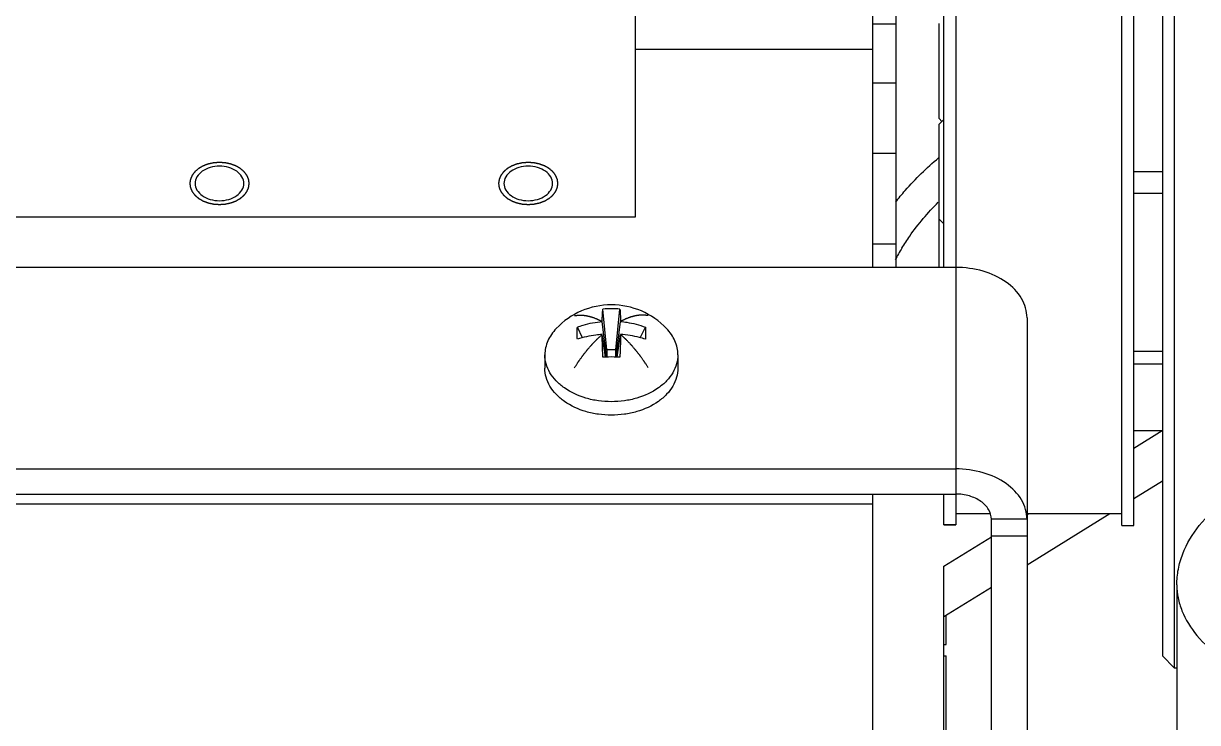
# Model space of a CAD drawing. Header units: millimetres. Extents: x 0 to 841, y 0 to 594.
# Drawn here: x 741.15 to 765.86, y 288.92 to 303.64 of the extents above; entities that cross this region are included whole.
import ezdxf

# ---------------------------------------------------------------- set-up
doc = ezdxf.new("R2010")
doc.units = ezdxf.units.MM
doc.header["$LTSCALE"] = 46.255
doc.layers.get('0').update_dxf_attribs({"linetype": 'CONTINUOUS'})
doc.layers.add('AXIS', color=7, linetype='CONTINUOUS')
doc.layers.add('COSMETIC', color=7, linetype='CONTINUOUS')

msp = doc.modelspace()

# ---------------------------------------------------------------- linework, layer by layer
at = {"color": 7, "linetype": 'CONTINUOUS'}
for p, q in [((765.374, 344.201), (765.374, 290.074)), ((765.124, 343.951), (765.124, 290.324)), ((760.524, 298.506), (760.524, 328.421)), ((764.274, 293.074), (764.274, 318.574)), ((764.524, 293.074), (764.524, 318.574)), ((754.024, 314.062), (754.024, 299.566)), ((759.024, 314.062), (759.024, 298.506)), ((759.511, 312.542), (759.511, 298.506)), ((760.774, 305.594), (760.774, 298.506)), ((759.024, 303.632), (759.511, 303.632)), ((760.424, 301.642), (760.424, 303.642)), ((754.024, 303.102), (759.024, 303.102)), ((759.024, 302.395), (759.511, 302.395)), ((760.484, 301.581), (760.424, 301.642)), ((760.524, 301.621), (760.424, 301.521)), ((760.424, 298.506), (760.424, 301.521)), ((759.024, 300.91), (759.511, 300.91)), ((754.024, 299.566), (738.024, 299.566)), ((760.524, 299.421), (760.424, 299.521)), ((759.024, 299), (759.511, 299)), ((753.427, 296.771), (753.345, 297.627)), ((753.621, 296.771), (753.703, 297.627)), ((753.421, 296.617), (753.33, 297.368)), ((753.627, 296.617), (753.717, 297.368)), ((752.915, 297.025), (752.808, 297.247)), ((754.132, 297.025), (754.24, 297.247)), ((753.4, 296.616), (753.33, 297.094)), ((753.648, 296.616), (753.717, 297.094)), ((752.124, 296.667), (752.124, 296.384)), ((753.621, 296.771), (753.427, 296.771)), ((753.427, 296.771), (753.427, 296.617)), ((753.621, 296.617), (753.621, 296.771)), ((754.924, 296.667), (754.924, 296.384)), ((764.524, 295.074), (765.124, 295.074)), ((764.524, 294.701), (765.123, 295.074)), ((760.774, 294.263), (760.774, 293.088)), ((764.524, 293.641), (765.124, 294.014)), ((731.274, 293.733), (760.774, 293.733)), ((760.524, 293.088), (760.524, 293.733)), ((760.774, 293.326), (761.502, 293.326)), ((762.274, 293.202), (761.524, 293.202)), ((761.524, 277.075), (761.524, 293.202)), ((762.274, 293.326), (762.424, 293.326)), ((762.274, 293.301), (762.314, 293.326)), ((762.274, 292.241), (764.015, 293.324)), ((762.424, 293.326), (762.424, 293.324)), ((762.424, 293.324), (764.274, 293.324)), ((760.524, 293.089), (760.774, 293.089)), ((760.524, 293.088), (760.774, 293.088)), ((764.274, 293.074), (764.524, 293.074)), ((760.524, 292.212), (761.524, 292.835)), ((762.274, 292.849), (761.524, 292.849)), ((760.524, 282.666), (760.524, 292.212)), ((760.524, 291.152), (761.524, 291.774)), ((765.429, 291.819), (765.429, 282.799)), ((760.574, 290.566), (760.574, 291.183)), ((760.524, 290.566), (760.574, 290.566)), ((760.524, 290.323), (760.574, 290.323)), ((760.574, 286.323), (760.574, 290.323)), ((765.124, 290.324), (765.374, 290.074))]:
    msp.add_line(p, q, dxfattribs=at)
at = {"color": 3, "linetype": 'CONTINUOUS'}
for p, q in [((760.774, 298.506), (731.274, 298.506)), ((760.774, 298.506), (760.774, 294.263)), ((762.274, 297.445), (762.274, 282.424)), ((731.274, 294.263), (760.774, 294.263)), ((759.024, 293.733), (759.024, 258.172)), ((759.024, 293.523), (733.024, 293.523))]:
    msp.add_line(p, q, dxfattribs=at)
at = {"color": 7, "linetype": 'CONTINUOUS'}
for centre, radius, start, end in [((763.536, 296.53), 4.567, 148.5427, 152.1397), ((753.524, 296.113), 1.604, 43.6708, 136.3292), ((753.524, 295.88), 1.756, 84.1514, 95.8486), ((753.523, 292.826), 3.793, 91.8584, 92.6871), ((753.524, 292.791), 3.828, 88.1414, 91.8586), ((753.525, 292.826), 3.793, 87.3129, 88.1416)]:
    msp.add_arc(centre, radius, start, end, dxfattribs=at)
for points, knots in [([(759.507, 299.879), (759.572, 299.962), (759.848, 300.299), (760.162, 300.603), (760.414, 300.814)], [0, 0, 0, 0, 0.243594, 1, 1, 1, 1]), ([(759.64, 298.913), (759.692, 298.999), (759.918, 299.343), (760.187, 299.658), (760.407, 299.877)], [0, 0, 0, 0, 0.2436, 1, 1, 1, 1]), ([(753.33, 297.368), (753.331, 297.418), (753.334, 297.504), (753.34, 297.59), (753.345, 297.627)], [0, 0, 0, 0, 0.578435, 1, 1, 1, 1]), ([(753.703, 297.627), (753.707, 297.59), (753.714, 297.504), (753.716, 297.418), (753.717, 297.368)], [0, 0, 0, 0, 0.421567, 1, 1, 1, 1]), ([(752.808, 297.247), (752.849, 297.263), (753.018, 297.321), (753.196, 297.355), (753.33, 297.368)], [0, 0, 0, 0, 0.246261, 1, 1, 1, 1]), ([(753.717, 297.368), (753.762, 297.363), (753.94, 297.341), (754.115, 297.295), (754.24, 297.247)], [0, 0, 0, 0, 0.25366, 1, 1, 1, 1]), ([(752.363, 297.221), (752.326, 297.181), (752.258, 297.098), (752.181, 296.96), (752.134, 296.816), (752.124, 296.716), (752.124, 296.667)], [0, 0, 0, 0, 0.265381, 0.518227, 0.761648, 1, 1, 1, 1]), ([(752.804, 297.127), (752.804, 297.138), (752.805, 297.177), (752.806, 297.217), (752.808, 297.247)], [0, 0, 0, 0, 0.260817, 1, 1, 1, 1]), ([(752.808, 296.994), (752.807, 297.005), (752.805, 297.05), (752.804, 297.094), (752.804, 297.127)], [0, 0, 0, 0, 0.258862, 1, 1, 1, 1]), ([(754.24, 297.247), (754.24, 297.237), (754.242, 297.197), (754.243, 297.158), (754.243, 297.127)], [0, 0, 0, 0, 0.239051, 1, 1, 1, 1]), ([(754.243, 297.127), (754.243, 297.116), (754.243, 297.072), (754.241, 297.028), (754.24, 296.994)], [0, 0, 0, 0, 0.240975, 1, 1, 1, 1]), ([(754.924, 296.667), (754.924, 296.716), (754.913, 296.816), (754.866, 296.96), (754.79, 297.098), (754.722, 297.181), (754.684, 297.221)], [0, 0, 0, 0, 0.238352, 0.481773, 0.734619, 1, 1, 1, 1]), ([(753.33, 297.094), (753.285, 297.091), (753.109, 297.072), (752.934, 297.034), (752.808, 296.994)], [0, 0, 0, 0, 0.255185, 1, 1, 1, 1]), ([(753.345, 296.614), (753.343, 296.657), (753.336, 296.817), (753.332, 296.977), (753.33, 297.094)], [0, 0, 0, 0, 0.266369, 1, 1, 1, 1]), ([(753.717, 297.094), (753.717, 297.057), (753.714, 296.897), (753.708, 296.737), (753.703, 296.614)], [0, 0, 0, 0, 0.231828, 1, 1, 1, 1]), ([(754.24, 296.994), (754.198, 297.007), (754.028, 297.056), (753.851, 297.084), (753.717, 297.094)], [0, 0, 0, 0, 0.244233, 1, 1, 1, 1]), ([(754.924, 296.667), (754.924, 296.602), (754.905, 296.469), (754.822, 296.28), (754.69, 296.108), (754.448, 295.902), (754.137, 295.762), (753.796, 295.69), (753.524, 295.671), (753.251, 295.69), (752.91, 295.762), (752.599, 295.902), (752.358, 296.108), (752.225, 296.28), (752.143, 296.469), (752.124, 296.602), (752.124, 296.667)], [0, 0, 0, 0, 0.051692, 0.105258, 0.162132, 0.223055, 0.356218, 0.427422, 0.5, 0.572578, 0.643782, 0.776945, 0.837868, 0.894742, 0.948308, 1, 1, 1, 1]), ([(754.924, 296.384), (754.924, 296.319), (754.905, 296.186), (754.822, 295.997), (754.69, 295.825), (754.448, 295.619), (754.137, 295.479), (753.796, 295.407), (753.524, 295.388), (753.251, 295.407), (752.91, 295.479), (752.599, 295.619), (752.358, 295.825), (752.225, 295.997), (752.143, 296.186), (752.124, 296.319), (752.124, 296.384)], [0, 0, 0, 0, 0.051692, 0.105258, 0.162132, 0.223055, 0.356218, 0.427422, 0.5, 0.572578, 0.643782, 0.776945, 0.837868, 0.894742, 0.948308, 1, 1, 1, 1]), ([(765.429, 291.819), (765.429, 291.93), (765.45, 292.153), (765.577, 292.592), (765.888, 293.107), (766.443, 293.626), (767.149, 294.059), (767.983, 294.403), (768.921, 294.655), (769.931, 294.809), (770.979, 294.861), (772.027, 294.809), (773.038, 294.655), (773.975, 294.403), (774.81, 294.059), (775.516, 293.626), (776.07, 293.107), (776.381, 292.592), (776.508, 292.153), (776.529, 291.93), (776.529, 291.819)], [0, 0, 0, 0, 0.024197, 0.04855, 0.098764, 0.152897, 0.212491, 0.277965, 0.348699, 0.423323, 0.500004, 0.576685, 0.651309, 0.722041, 0.787514, 0.847107, 0.901238, 0.95145, 0.975804, 1, 1, 1, 1]), ([(761.524, 293.202), (761.524, 293.272), (761.478, 293.423), (761.303, 293.596), (761.058, 293.707), (760.87, 293.733), (760.774, 293.733)], [0, 0, 0, 0, 0.209473, 0.444657, 0.712023, 1, 1, 1, 1]), ([(765.429, 291.819), (765.429, 291.727), (765.448, 291.542), (765.56, 291.169), (765.849, 290.712), (766.378, 290.235), (767.007, 289.862), (767.685, 289.573), (768.626, 289.278), (769.916, 289.056), (771.513, 289.018), (773.067, 289.206), (774.261, 289.549), (775.08, 289.934), (775.586, 290.253), (775.995, 290.607), (776.298, 290.991), (776.486, 291.397), (776.529, 291.681), (776.529, 291.819)], [0, 0, 0, 0, 0.020356, 0.041291, 0.086646, 0.138962, 0.199168, 0.249329, 0.303234, 0.419281, 0.540498, 0.659107, 0.767745, 0.816536, 0.860982, 0.900972, 0.936811, 0.96934, 1, 1, 1, 1])]:
    msp.add_open_spline(points, degree=3, knots=knots, dxfattribs=at)
at = {"color": 2, "linetype": 'CONTINUOUS'}
for points in [[(745.899, 300.273), (745.898, 300.28), (745.896, 300.291), (745.894, 300.305), (745.893, 300.316), (745.891, 300.327), (745.89, 300.336), (745.889, 300.343), (745.888, 300.347), (745.888, 300.351), (745.888, 300.354), (745.887, 300.356), (745.887, 300.358), (745.887, 300.358), (745.887, 300.359), (745.887, 300.36), (745.886, 300.361), (745.886, 300.362), (745.885, 300.364), (745.884, 300.367), (745.882, 300.37), (745.88, 300.375), (745.877, 300.381), (745.874, 300.39), (745.869, 300.4), (745.865, 300.411), (745.861, 300.419), (745.858, 300.426), (745.856, 300.431), (745.855, 300.434), (745.854, 300.437), (745.853, 300.439), (745.852, 300.44), (745.852, 300.441), (745.852, 300.442), (745.851, 300.442), (745.851, 300.443), (745.85, 300.444), (745.848, 300.446), (745.846, 300.449), (745.844, 300.452), (745.841, 300.456), (745.836, 300.462), (745.83, 300.47), (745.823, 300.48), (745.816, 300.489), (745.81, 300.497), (745.805, 300.504), (745.802, 300.508), (745.8, 300.511), (745.798, 300.513), (745.796, 300.515), (745.795, 300.516), (745.795, 300.517), (745.794, 300.518), (745.794, 300.518), (745.793, 300.519), (745.791, 300.52), (745.789, 300.522), (745.787, 300.524), (745.784, 300.527), (745.78, 300.531), (745.773, 300.536), (745.765, 300.543), (745.755, 300.552), (745.745, 300.56), (745.737, 300.567), (745.73, 300.573), (745.726, 300.577), (745.723, 300.579), (745.721, 300.582), (745.719, 300.583), (745.717, 300.585), (745.716, 300.585), (745.716, 300.586), (745.715, 300.586), (745.714, 300.587), (745.712, 300.588), (745.71, 300.589), (745.707, 300.591), (745.703, 300.593), (745.698, 300.596), (745.69, 300.601), (745.68, 300.606), (745.669, 300.613), (745.657, 300.62), (745.647, 300.626), (745.639, 300.63), (745.634, 300.633), (745.63, 300.635), (745.627, 300.637), (745.625, 300.639), (745.623, 300.64), (745.622, 300.641), (745.62, 300.641), (745.618, 300.642), (745.615, 300.643), (745.611, 300.644), (745.607, 300.646), (745.601, 300.648), (745.592, 300.652), (745.581, 300.656), (745.568, 300.661), (745.554, 300.666), (745.543, 300.67), (745.534, 300.674), (745.527, 300.676), (745.522, 300.678), (745.518, 300.68), (745.516, 300.681), (745.514, 300.681), (745.512, 300.682), (745.51, 300.682), (745.505, 300.683), (745.499, 300.684), (745.492, 300.686), (745.482, 300.688), (745.47, 300.691), (745.456, 300.694), (745.441, 300.697), (745.429, 300.7), (745.419, 300.702), (745.412, 300.703), (745.406, 300.705), (745.402, 300.706), (745.399, 300.706), (745.397, 300.707), (745.395, 300.707), (745.393, 300.707), (745.388, 300.707), (745.382, 300.708), (745.374, 300.708), (745.364, 300.709), (745.351, 300.71), (745.336, 300.711), (745.32, 300.712), (745.307, 300.713), (745.297, 300.714), (745.289, 300.714), (745.283, 300.715), (745.278, 300.715), (745.276, 300.715), (745.274, 300.715), (745.272, 300.715), (745.269, 300.715), (745.265, 300.715), (745.259, 300.714), (745.251, 300.714), (745.241, 300.713), (745.228, 300.712), (745.213, 300.711), (745.198, 300.71), (745.185, 300.709), (745.175, 300.708), (745.168, 300.708), (745.161, 300.707), (745.157, 300.707), (745.154, 300.707), (745.152, 300.707), (745.151, 300.706), (745.148, 300.706), (745.144, 300.705), (745.138, 300.704), (745.13, 300.702), (745.121, 300.7), (745.109, 300.697), (745.094, 300.694), (745.079, 300.691), (745.067, 300.689), (745.058, 300.687), (745.05, 300.685), (745.044, 300.684), (745.04, 300.683), (745.037, 300.682), (745.036, 300.682), (745.034, 300.681), (745.032, 300.68), (745.028, 300.679), (745.022, 300.677), (745.015, 300.674), (745.006, 300.671), (744.995, 300.667), (744.982, 300.662), (744.968, 300.657), (744.957, 300.652), (744.948, 300.649), (744.942, 300.647), (744.938, 300.645), (744.935, 300.644), (744.932, 300.643), (744.93, 300.642), (744.928, 300.641), (744.926, 300.64), (744.924, 300.639), (744.922, 300.638), (744.919, 300.636), (744.915, 300.634), (744.91, 300.631), (744.902, 300.626), (744.892, 300.621), (744.88, 300.614), (744.868, 300.607), (744.858, 300.601), (744.85, 300.596), (744.845, 300.593), (744.841, 300.591), (744.838, 300.589), (744.835, 300.588), (744.834, 300.587), (744.833, 300.586), (744.832, 300.586), (744.831, 300.585), (744.83, 300.585), (744.829, 300.583), (744.827, 300.582), (744.825, 300.58), (744.821, 300.577), (744.817, 300.573), (744.811, 300.568), (744.803, 300.561), (744.793, 300.552), (744.783, 300.544), (744.775, 300.537), (744.769, 300.532), (744.765, 300.528), (744.762, 300.525), (744.759, 300.523), (744.757, 300.522), (744.756, 300.52), (744.755, 300.52), (744.754, 300.519), (744.754, 300.519), (744.753, 300.518), (744.752, 300.516), (744.751, 300.514), (744.749, 300.512), (744.747, 300.509), (744.744, 300.505), (744.739, 300.499), (744.733, 300.491), (744.726, 300.481), (744.718, 300.472), (744.712, 300.464), (744.708, 300.457), (744.705, 300.453), (744.702, 300.45), (744.7, 300.448), (744.699, 300.446), (744.698, 300.444), (744.697, 300.444), (744.697, 300.443), (744.697, 300.442), (744.696, 300.442), (744.695, 300.44), (744.695, 300.438), (744.693, 300.435), (744.692, 300.432), (744.69, 300.428), (744.687, 300.421), (744.683, 300.412), (744.679, 300.402), (744.674, 300.392), (744.671, 300.383), (744.668, 300.376), (744.666, 300.372), (744.664, 300.368), (744.663, 300.366), (744.662, 300.364), (744.662, 300.362), (744.661, 300.361), (744.661, 300.361), (744.661, 300.36), (744.661, 300.359), (744.661, 300.357), (744.66, 300.355), (744.66, 300.352), (744.659, 300.349), (744.659, 300.344), (744.658, 300.337), (744.656, 300.328), (744.655, 300.317), (744.653, 300.306), (744.651, 300.291), (744.65, 300.281), (744.649, 300.273)], [(752.399, 300.273), (752.398, 300.28), (752.396, 300.291), (752.394, 300.305), (752.393, 300.316), (752.391, 300.327), (752.39, 300.336), (752.389, 300.343), (752.388, 300.347), (752.388, 300.351), (752.388, 300.354), (752.387, 300.356), (752.387, 300.358), (752.387, 300.358), (752.387, 300.359), (752.387, 300.36), (752.386, 300.361), (752.386, 300.362), (752.385, 300.364), (752.384, 300.367), (752.382, 300.37), (752.38, 300.375), (752.377, 300.381), (752.374, 300.39), (752.369, 300.4), (752.365, 300.411), (752.361, 300.419), (752.358, 300.426), (752.356, 300.431), (752.355, 300.434), (752.354, 300.437), (752.353, 300.439), (752.352, 300.44), (752.352, 300.441), (752.352, 300.442), (752.351, 300.442), (752.351, 300.443), (752.35, 300.444), (752.348, 300.446), (752.346, 300.449), (752.344, 300.452), (752.341, 300.456), (752.336, 300.462), (752.33, 300.47), (752.323, 300.48), (752.316, 300.489), (752.31, 300.497), (752.305, 300.504), (752.302, 300.508), (752.3, 300.511), (752.298, 300.513), (752.296, 300.515), (752.295, 300.516), (752.295, 300.517), (752.294, 300.518), (752.294, 300.518), (752.293, 300.519), (752.291, 300.52), (752.289, 300.522), (752.287, 300.524), (752.284, 300.527), (752.28, 300.531), (752.273, 300.536), (752.265, 300.543), (752.255, 300.552), (752.245, 300.56), (752.237, 300.567), (752.23, 300.573), (752.226, 300.577), (752.223, 300.579), (752.221, 300.582), (752.219, 300.583), (752.217, 300.585), (752.216, 300.585), (752.216, 300.586), (752.215, 300.586), (752.214, 300.587), (752.212, 300.588), (752.21, 300.589), (752.207, 300.591), (752.203, 300.593), (752.198, 300.596), (752.19, 300.601), (752.18, 300.606), (752.169, 300.613), (752.157, 300.62), (752.147, 300.626), (752.139, 300.63), (752.134, 300.633), (752.13, 300.635), (752.127, 300.637), (752.125, 300.639), (752.123, 300.64), (752.122, 300.641), (752.12, 300.641), (752.118, 300.642), (752.115, 300.643), (752.111, 300.644), (752.107, 300.646), (752.101, 300.648), (752.092, 300.652), (752.081, 300.656), (752.068, 300.661), (752.054, 300.666), (752.043, 300.67), (752.034, 300.674), (752.027, 300.676), (752.022, 300.678), (752.018, 300.68), (752.016, 300.681), (752.014, 300.681), (752.012, 300.682), (752.01, 300.682), (752.005, 300.683), (751.999, 300.684), (751.992, 300.686), (751.982, 300.688), (751.97, 300.691), (751.956, 300.694), (751.941, 300.697), (751.929, 300.7), (751.919, 300.702), (751.912, 300.703), (751.906, 300.705), (751.902, 300.706), (751.899, 300.706), (751.897, 300.707), (751.895, 300.707), (751.893, 300.707), (751.888, 300.707), (751.882, 300.708), (751.874, 300.708), (751.864, 300.709), (751.851, 300.71), (751.836, 300.711), (751.82, 300.712), (751.807, 300.713), (751.797, 300.714), (751.789, 300.714), (751.783, 300.715), (751.778, 300.715), (751.776, 300.715), (751.774, 300.715), (751.772, 300.715), (751.769, 300.715), (751.765, 300.715), (751.759, 300.714), (751.751, 300.714), (751.741, 300.713), (751.728, 300.712), (751.713, 300.711), (751.698, 300.71), (751.685, 300.709), (751.675, 300.708), (751.668, 300.708), (751.661, 300.707), (751.657, 300.707), (751.654, 300.707), (751.652, 300.707), (751.651, 300.706), (751.648, 300.706), (751.644, 300.705), (751.638, 300.704), (751.63, 300.702), (751.621, 300.7), (751.609, 300.697), (751.594, 300.694), (751.579, 300.691), (751.567, 300.689), (751.558, 300.687), (751.55, 300.685), (751.544, 300.684), (751.54, 300.683), (751.537, 300.682), (751.536, 300.682), (751.534, 300.681), (751.532, 300.68), (751.528, 300.679), (751.522, 300.677), (751.515, 300.674), (751.506, 300.671), (751.495, 300.667), (751.482, 300.662), (751.468, 300.657), (751.457, 300.652), (751.448, 300.649), (751.442, 300.647), (751.438, 300.645), (751.435, 300.644), (751.432, 300.643), (751.43, 300.642), (751.428, 300.641), (751.426, 300.64), (751.424, 300.639), (751.422, 300.638), (751.419, 300.636), (751.415, 300.634), (751.41, 300.631), (751.402, 300.626), (751.392, 300.621), (751.38, 300.614), (751.368, 300.607), (751.358, 300.601), (751.35, 300.596), (751.345, 300.593), (751.341, 300.591), (751.338, 300.589), (751.335, 300.588), (751.334, 300.587), (751.333, 300.586), (751.332, 300.586), (751.331, 300.585), (751.33, 300.585), (751.329, 300.583), (751.327, 300.582), (751.325, 300.58), (751.321, 300.577), (751.317, 300.573), (751.311, 300.568), (751.303, 300.561), (751.293, 300.552), (751.283, 300.544), (751.275, 300.537), (751.269, 300.532), (751.265, 300.528), (751.262, 300.525), (751.259, 300.523), (751.257, 300.522), (751.256, 300.52), (751.255, 300.52), (751.254, 300.519), (751.254, 300.519), (751.253, 300.518), (751.252, 300.516), (751.251, 300.514), (751.249, 300.512), (751.247, 300.509), (751.244, 300.505), (751.239, 300.499), (751.233, 300.491), (751.226, 300.481), (751.218, 300.472), (751.212, 300.464), (751.208, 300.457), (751.205, 300.453), (751.202, 300.45), (751.2, 300.448), (751.199, 300.446), (751.198, 300.444), (751.197, 300.444), (751.197, 300.443), (751.197, 300.442), (751.196, 300.442), (751.195, 300.44), (751.195, 300.438), (751.193, 300.435), (751.192, 300.432), (751.19, 300.428), (751.187, 300.421), (751.183, 300.412), (751.179, 300.402), (751.174, 300.392), (751.171, 300.383), (751.168, 300.376), (751.166, 300.372), (751.164, 300.368), (751.163, 300.366), (751.162, 300.364), (751.162, 300.362), (751.161, 300.361), (751.161, 300.361), (751.161, 300.36), (751.161, 300.359), (751.161, 300.357), (751.16, 300.355), (751.16, 300.352), (751.159, 300.349), (751.159, 300.344), (751.158, 300.337), (751.156, 300.328), (751.155, 300.317), (751.153, 300.306), (751.151, 300.291), (751.15, 300.281), (751.149, 300.273)], [(744.649, 300.273), (744.65, 300.266), (744.651, 300.255), (744.653, 300.241), (744.655, 300.23), (744.656, 300.22), (744.657, 300.211), (744.658, 300.204), (744.659, 300.199), (744.66, 300.195), (744.66, 300.193), (744.66, 300.191), (744.66, 300.189), (744.661, 300.188), (744.661, 300.187), (744.661, 300.187), (744.661, 300.186), (744.662, 300.184), (744.663, 300.182), (744.664, 300.18), (744.665, 300.176), (744.667, 300.172), (744.67, 300.165), (744.674, 300.156), (744.678, 300.146), (744.683, 300.136), (744.686, 300.127), (744.689, 300.12), (744.691, 300.116), (744.693, 300.113), (744.694, 300.11), (744.695, 300.108), (744.695, 300.106), (744.696, 300.106), (744.696, 300.105), (744.696, 300.104), (744.697, 300.103), (744.698, 300.102), (744.7, 300.1), (744.701, 300.098), (744.704, 300.095), (744.707, 300.091), (744.711, 300.084), (744.717, 300.076), (744.725, 300.067), (744.732, 300.057), (744.738, 300.049), (744.742, 300.043), (744.745, 300.039), (744.748, 300.036), (744.75, 300.033), (744.751, 300.031), (744.752, 300.03), (744.753, 300.029), (744.753, 300.029), (744.754, 300.028), (744.755, 300.027), (744.756, 300.026), (744.758, 300.024), (744.761, 300.022), (744.764, 300.02), (744.768, 300.016), (744.774, 300.01), (744.783, 300.003), (744.793, 299.995), (744.802, 299.986), (744.811, 299.979), (744.817, 299.974), (744.821, 299.97), (744.824, 299.967), (744.827, 299.965), (744.829, 299.963), (744.83, 299.962), (744.831, 299.961), (744.832, 299.961), (744.833, 299.96), (744.834, 299.96), (744.835, 299.959), (744.838, 299.957), (744.841, 299.956), (744.845, 299.953), (744.85, 299.951), (744.857, 299.946), (744.867, 299.94), (744.879, 299.933), (744.891, 299.927), (744.901, 299.921), (744.908, 299.916), (744.913, 299.913), (744.917, 299.911), (744.92, 299.909), (744.923, 299.908), (744.925, 299.907), (744.926, 299.906), (744.928, 299.905), (744.93, 299.905), (744.933, 299.903), (744.936, 299.902), (744.941, 299.901), (744.946, 299.898), (744.955, 299.895), (744.966, 299.891), (744.98, 299.886), (744.993, 299.881), (745.004, 299.876), (745.013, 299.873), (745.02, 299.87), (745.026, 299.868), (745.03, 299.867), (745.032, 299.866), (745.034, 299.865), (745.035, 299.865), (745.038, 299.864), (745.042, 299.863), (745.048, 299.862), (745.055, 299.861), (745.065, 299.858), (745.077, 299.856), (745.092, 299.853), (745.106, 299.85), (745.119, 299.847), (745.128, 299.845), (745.136, 299.843), (745.142, 299.842), (745.146, 299.841), (745.148, 299.84), (745.15, 299.84), (745.152, 299.84), (745.155, 299.84), (745.159, 299.839), (745.166, 299.839), (745.173, 299.838), (745.184, 299.838), (745.197, 299.837), (745.212, 299.836), (745.227, 299.835), (745.24, 299.834), (745.251, 299.833), (745.258, 299.832), (745.265, 299.832), (745.269, 299.832), (745.272, 299.831), (745.274, 299.831), (745.276, 299.831), (745.278, 299.832), (745.283, 299.832), (745.289, 299.832), (745.297, 299.833), (745.307, 299.834), (745.319, 299.834), (745.334, 299.836), (745.35, 299.837), (745.362, 299.837), (745.372, 299.838), (745.38, 299.839), (745.386, 299.839), (745.391, 299.839), (745.393, 299.84), (745.395, 299.84), (745.397, 299.84), (745.399, 299.841), (745.404, 299.842), (745.41, 299.843), (745.417, 299.844), (745.427, 299.847), (745.439, 299.849), (745.454, 299.852), (745.468, 299.855), (745.48, 299.858), (745.49, 299.86), (745.497, 299.862), (745.503, 299.863), (745.508, 299.864), (745.51, 299.864), (745.512, 299.865), (745.514, 299.865), (745.516, 299.866), (745.52, 299.868), (745.525, 299.87), (745.532, 299.872), (745.541, 299.876), (745.552, 299.88), (745.566, 299.885), (745.579, 299.89), (745.59, 299.894), (745.599, 299.898), (745.605, 299.9), (745.61, 299.901), (745.613, 299.903), (745.616, 299.904), (745.618, 299.905), (745.62, 299.905), (745.621, 299.906), (745.623, 299.907), (745.626, 299.909), (745.629, 299.91), (745.633, 299.913), (745.638, 299.916), (745.646, 299.92), (745.656, 299.926), (745.668, 299.933), (745.68, 299.94), (745.69, 299.946), (745.698, 299.95), (745.703, 299.953), (745.707, 299.956), (745.71, 299.957), (745.712, 299.959), (745.714, 299.96), (745.715, 299.96), (745.716, 299.961), (745.716, 299.961), (745.717, 299.962), (745.719, 299.963), (745.721, 299.965), (745.723, 299.967), (745.726, 299.97), (745.73, 299.973), (745.737, 299.979), (745.745, 299.986), (745.754, 299.994), (745.764, 300.002), (745.772, 300.009), (745.779, 300.015), (745.783, 300.018), (745.786, 300.021), (745.788, 300.023), (745.79, 300.025), (745.792, 300.026), (745.793, 300.027), (745.793, 300.027), (745.794, 300.028), (745.794, 300.029), (745.795, 300.03), (745.797, 300.032), (745.799, 300.035), (745.801, 300.038), (745.804, 300.042), (745.809, 300.048), (745.815, 300.056), (745.822, 300.065), (745.829, 300.075), (745.835, 300.083), (745.84, 300.089), (745.843, 300.093), (745.845, 300.096), (745.847, 300.099), (745.849, 300.101), (745.85, 300.102), (745.85, 300.103), (745.851, 300.103), (745.851, 300.104), (745.851, 300.105), (745.852, 300.106), (745.853, 300.109), (745.854, 300.111), (745.856, 300.115), (745.857, 300.119), (745.86, 300.126), (745.864, 300.134), (745.869, 300.145), (745.873, 300.155), (745.877, 300.164), (745.88, 300.17), (745.882, 300.175), (745.883, 300.178), (745.884, 300.181), (745.885, 300.183), (745.886, 300.184), (745.886, 300.185), (745.886, 300.186), (745.887, 300.187), (745.887, 300.188), (745.887, 300.189), (745.887, 300.191), (745.888, 300.194), (745.888, 300.198), (745.889, 300.202), (745.89, 300.21), (745.891, 300.219), (745.893, 300.23), (745.894, 300.241), (745.896, 300.255), (745.898, 300.266), (745.899, 300.273)], [(751.149, 300.273), (751.15, 300.266), (751.151, 300.255), (751.153, 300.241), (751.155, 300.23), (751.156, 300.22), (751.157, 300.211), (751.158, 300.204), (751.159, 300.199), (751.16, 300.195), (751.16, 300.193), (751.16, 300.191), (751.16, 300.189), (751.161, 300.188), (751.161, 300.187), (751.161, 300.187), (751.161, 300.186), (751.162, 300.184), (751.163, 300.182), (751.164, 300.18), (751.165, 300.176), (751.167, 300.172), (751.17, 300.165), (751.174, 300.156), (751.178, 300.146), (751.183, 300.136), (751.186, 300.127), (751.189, 300.12), (751.191, 300.116), (751.193, 300.113), (751.194, 300.11), (751.195, 300.108), (751.195, 300.106), (751.196, 300.106), (751.196, 300.105), (751.196, 300.104), (751.197, 300.103), (751.198, 300.102), (751.2, 300.1), (751.201, 300.098), (751.204, 300.095), (751.207, 300.091), (751.211, 300.084), (751.217, 300.076), (751.225, 300.067), (751.232, 300.057), (751.238, 300.049), (751.242, 300.043), (751.245, 300.039), (751.248, 300.036), (751.25, 300.033), (751.251, 300.031), (751.252, 300.03), (751.253, 300.029), (751.253, 300.029), (751.254, 300.028), (751.255, 300.027), (751.256, 300.026), (751.258, 300.024), (751.261, 300.022), (751.264, 300.02), (751.268, 300.016), (751.274, 300.01), (751.283, 300.003), (751.293, 299.995), (751.302, 299.986), (751.311, 299.979), (751.317, 299.974), (751.321, 299.97), (751.324, 299.967), (751.327, 299.965), (751.329, 299.963), (751.33, 299.962), (751.331, 299.961), (751.332, 299.961), (751.333, 299.96), (751.334, 299.96), (751.335, 299.959), (751.338, 299.957), (751.341, 299.956), (751.345, 299.953), (751.35, 299.951), (751.357, 299.946), (751.367, 299.94), (751.379, 299.933), (751.391, 299.927), (751.401, 299.921), (751.408, 299.916), (751.413, 299.913), (751.417, 299.911), (751.42, 299.909), (751.423, 299.908), (751.425, 299.907), (751.426, 299.906), (751.428, 299.905), (751.43, 299.905), (751.433, 299.903), (751.436, 299.902), (751.441, 299.901), (751.446, 299.898), (751.455, 299.895), (751.466, 299.891), (751.48, 299.886), (751.493, 299.881), (751.504, 299.876), (751.513, 299.873), (751.52, 299.87), (751.526, 299.868), (751.53, 299.867), (751.532, 299.866), (751.534, 299.865), (751.535, 299.865), (751.538, 299.864), (751.542, 299.863), (751.548, 299.862), (751.555, 299.861), (751.565, 299.858), (751.577, 299.856), (751.592, 299.853), (751.606, 299.85), (751.619, 299.847), (751.628, 299.845), (751.636, 299.843), (751.642, 299.842), (751.646, 299.841), (751.648, 299.84), (751.65, 299.84), (751.652, 299.84), (751.655, 299.84), (751.659, 299.839), (751.666, 299.839), (751.673, 299.838), (751.684, 299.838), (751.697, 299.837), (751.712, 299.836), (751.727, 299.835), (751.74, 299.834), (751.751, 299.833), (751.758, 299.832), (751.765, 299.832), (751.769, 299.832), (751.772, 299.831), (751.774, 299.831), (751.776, 299.831), (751.778, 299.832), (751.783, 299.832), (751.789, 299.832), (751.797, 299.833), (751.807, 299.834), (751.819, 299.834), (751.834, 299.836), (751.85, 299.837), (751.862, 299.837), (751.872, 299.838), (751.88, 299.839), (751.886, 299.839), (751.891, 299.839), (751.893, 299.84), (751.895, 299.84), (751.897, 299.84), (751.899, 299.841), (751.904, 299.842), (751.91, 299.843), (751.917, 299.844), (751.927, 299.847), (751.939, 299.849), (751.954, 299.852), (751.968, 299.855), (751.98, 299.858), (751.99, 299.86), (751.997, 299.862), (752.003, 299.863), (752.008, 299.864), (752.01, 299.864), (752.012, 299.865), (752.014, 299.865), (752.016, 299.866), (752.02, 299.868), (752.025, 299.87), (752.032, 299.872), (752.041, 299.876), (752.052, 299.88), (752.066, 299.885), (752.079, 299.89), (752.09, 299.894), (752.099, 299.898), (752.105, 299.9), (752.11, 299.901), (752.113, 299.903), (752.116, 299.904), (752.118, 299.905), (752.12, 299.905), (752.121, 299.906), (752.123, 299.907), (752.126, 299.909), (752.129, 299.91), (752.133, 299.913), (752.138, 299.916), (752.146, 299.92), (752.156, 299.926), (752.168, 299.933), (752.18, 299.94), (752.19, 299.946), (752.198, 299.95), (752.203, 299.953), (752.207, 299.956), (752.21, 299.957), (752.212, 299.959), (752.214, 299.96), (752.215, 299.96), (752.216, 299.961), (752.216, 299.961), (752.217, 299.962), (752.219, 299.963), (752.221, 299.965), (752.223, 299.967), (752.226, 299.97), (752.23, 299.973), (752.237, 299.979), (752.245, 299.986), (752.254, 299.994), (752.264, 300.002), (752.272, 300.009), (752.279, 300.015), (752.283, 300.018), (752.286, 300.021), (752.288, 300.023), (752.29, 300.025), (752.292, 300.026), (752.293, 300.027), (752.293, 300.027), (752.294, 300.028), (752.294, 300.029), (752.295, 300.03), (752.297, 300.032), (752.299, 300.035), (752.301, 300.038), (752.304, 300.042), (752.309, 300.048), (752.315, 300.056), (752.322, 300.065), (752.329, 300.075), (752.335, 300.083), (752.34, 300.089), (752.343, 300.093), (752.345, 300.096), (752.347, 300.099), (752.349, 300.101), (752.35, 300.102), (752.35, 300.103), (752.351, 300.103), (752.351, 300.104), (752.351, 300.105), (752.352, 300.106), (752.353, 300.109), (752.354, 300.111), (752.356, 300.115), (752.357, 300.119), (752.36, 300.126), (752.364, 300.134), (752.369, 300.145), (752.373, 300.155), (752.377, 300.164), (752.38, 300.17), (752.382, 300.175), (752.383, 300.178), (752.384, 300.181), (752.385, 300.183), (752.386, 300.184), (752.386, 300.185), (752.386, 300.186), (752.387, 300.187), (752.387, 300.188), (752.387, 300.189), (752.387, 300.191), (752.388, 300.194), (752.388, 300.198), (752.389, 300.202), (752.39, 300.21), (752.391, 300.219), (752.393, 300.23), (752.394, 300.241), (752.396, 300.255), (752.398, 300.266), (752.399, 300.273)]]:
    msp.add_open_spline(points, degree=3, knots=[0, 0, 0, 0, 0.015625, 0.023438, 0.03125, 0.039062, 0.046875, 0.050781, 0.054688, 0.056641, 0.058594, 0.060547, 0.061523, 0.062012, 0.0625, 0.062988, 0.063477, 0.064453, 0.066406, 0.068359, 0.070312, 0.074219, 0.078125, 0.085938, 0.09375, 0.101562, 0.109375, 0.113281, 0.117188, 0.119141, 0.121094, 0.123047, 0.124023, 0.124512, 0.125, 0.125488, 0.125977, 0.126953, 0.128906, 0.130859, 0.132812, 0.136719, 0.140625, 0.148438, 0.15625, 0.164062, 0.171875, 0.175781, 0.179688, 0.181641, 0.183594, 0.185547, 0.186523, 0.187012, 0.1875, 0.187988, 0.188477, 0.189453, 0.191406, 0.193359, 0.195312, 0.199219, 0.203125, 0.210938, 0.21875, 0.226562, 0.234375, 0.238281, 0.242188, 0.244141, 0.246094, 0.248047, 0.249023, 0.249512, 0.25, 0.250488, 0.250977, 0.251953, 0.253906, 0.255859, 0.257812, 0.261719, 0.265625, 0.273438, 0.28125, 0.289062, 0.296875, 0.300781, 0.304688, 0.306641, 0.308594, 0.310547, 0.311523, 0.3125, 0.313477, 0.314453, 0.316406, 0.318359, 0.320312, 0.324219, 0.328125, 0.335938, 0.34375, 0.351562, 0.359375, 0.363281, 0.367188, 0.371094, 0.373047, 0.374023, 0.375, 0.375977, 0.376953, 0.378906, 0.382812, 0.386719, 0.390625, 0.398438, 0.40625, 0.414062, 0.421875, 0.425781, 0.429688, 0.433594, 0.435547, 0.436523, 0.4375, 0.438477, 0.439453, 0.441406, 0.445312, 0.449219, 0.453125, 0.460938, 0.46875, 0.476562, 0.484375, 0.488281, 0.492188, 0.496094, 0.498047, 0.499023, 0.5, 0.500977, 0.501953, 0.503906, 0.507812, 0.511719, 0.515625, 0.523438, 0.53125, 0.539062, 0.546875, 0.550781, 0.554688, 0.558594, 0.560547, 0.561523, 0.5625, 0.563477, 0.564453, 0.566406, 0.570312, 0.574219, 0.578125, 0.585938, 0.59375, 0.601562, 0.609375, 0.613281, 0.617188, 0.621094, 0.623047, 0.624023, 0.625, 0.625977, 0.626953, 0.628906, 0.632812, 0.636719, 0.640625, 0.648438, 0.65625, 0.664062, 0.671875, 0.675781, 0.679688, 0.681641, 0.683594, 0.685547, 0.686523, 0.6875, 0.688477, 0.689453, 0.691406, 0.693359, 0.695312, 0.699219, 0.703125, 0.710938, 0.71875, 0.726562, 0.734375, 0.738281, 0.742188, 0.744141, 0.746094, 0.748047, 0.749023, 0.749512, 0.75, 0.750488, 0.750977, 0.751953, 0.753906, 0.755859, 0.757812, 0.761719, 0.765625, 0.773438, 0.78125, 0.789062, 0.796875, 0.800781, 0.804688, 0.806641, 0.808594, 0.810547, 0.811523, 0.812012, 0.8125, 0.812988, 0.813477, 0.814453, 0.816406, 0.818359, 0.820312, 0.824219, 0.828125, 0.835938, 0.84375, 0.851562, 0.859375, 0.863281, 0.867188, 0.869141, 0.871094, 0.873047, 0.874023, 0.874512, 0.875, 0.875488, 0.875977, 0.876953, 0.878906, 0.880859, 0.882812, 0.886719, 0.890625, 0.898438, 0.90625, 0.914062, 0.921875, 0.925781, 0.929688, 0.931641, 0.933594, 0.935547, 0.936523, 0.937012, 0.9375, 0.937988, 0.938477, 0.939453, 0.941406, 0.943359, 0.945312, 0.949219, 0.953125, 0.960938, 0.96875, 0.976562, 0.984375, 1, 1, 1, 1], dxfattribs=at)
at = {"color": 3, "linetype": 'CONTINUOUS'}
for points in [[(762.274, 297.445), (762.274, 297.514), (762.254, 297.657), (762.132, 297.934), (761.833, 298.234), (761.342, 298.455), (760.967, 298.506), (760.774, 298.506)], [(762.274, 293.202), (762.274, 293.272), (762.254, 293.414), (762.132, 293.692), (761.833, 293.991), (761.342, 294.212), (760.967, 294.263), (760.774, 294.263)]]:
    msp.add_open_spline(points, degree=3, knots=[0, 0, 0, 0, 0.103584, 0.210954, 0.445697, 0.712562, 1, 1, 1, 1], dxfattribs=at)
at = {"layer": 'AXIS', "color": 7, "linetype": 'CONTINUOUS'}
for p, q in [((764.524, 300.522), (765.124, 300.522)), ((764.524, 300.068), (765.124, 300.068)), ((764.524, 296.745), (765.124, 296.745)), ((764.524, 296.473), (765.124, 296.473)), ((765.429, 291.819), (765.429, 282.799)), ((765.374, 290.074), (765.429, 290.074))]:
    msp.add_line(p, q, dxfattribs=at)
for points in [[(745.786, 300.273), (745.786, 300.321), (745.755, 300.424), (745.636, 300.543), (745.468, 300.618), (745.274, 300.645), (745.08, 300.618), (744.912, 300.543), (744.792, 300.424), (744.761, 300.321), (744.761, 300.273)], [(752.286, 300.273), (752.286, 300.321), (752.255, 300.424), (752.136, 300.543), (751.968, 300.618), (751.774, 300.645), (751.58, 300.618), (751.412, 300.543), (751.292, 300.424), (751.261, 300.321), (751.261, 300.273)], [(744.761, 300.273), (744.761, 300.225), (744.792, 300.122), (744.912, 300.004), (745.08, 299.928), (745.274, 299.902), (745.468, 299.928), (745.636, 300.004), (745.755, 300.122), (745.786, 300.225), (745.786, 300.273)], [(751.261, 300.273), (751.261, 300.225), (751.292, 300.122), (751.412, 300.004), (751.58, 299.928), (751.774, 299.902), (751.968, 299.928), (752.136, 300.004), (752.255, 300.122), (752.286, 300.225), (752.286, 300.273)]]:
    msp.add_open_spline(points, degree=3, knots=[0, 0, 0, 0, 0.104745, 0.222329, 0.356015, 0.5, 0.643985, 0.777671, 0.895255, 1, 1, 1, 1], dxfattribs=at)
at = {"layer": 'COSMETIC', "color": 7, "linetype": 'CONTINUOUS'}
for points, knots in [([(752.749, 297.49), (752.759, 297.491), (752.774, 297.493), (752.792, 297.496), (752.802, 297.497), (752.81, 297.498), (752.817, 297.499), (752.823, 297.5), (752.827, 297.501), (752.829, 297.501), (752.83, 297.501), (752.831, 297.501), (752.834, 297.501), (752.837, 297.501), (752.843, 297.501), (752.85, 297.501), (752.861, 297.501), (752.876, 297.501), (752.89, 297.501), (752.901, 297.501), (752.908, 297.5), (752.914, 297.5), (752.918, 297.5), (752.92, 297.5), (752.921, 297.5), (752.923, 297.5), (752.925, 297.5), (752.929, 297.499), (752.936, 297.498), (752.945, 297.497), (752.954, 297.495), (752.966, 297.494), (752.978, 297.492), (752.991, 297.49), (753, 297.489), (753.007, 297.488), (753.012, 297.487), (753.015, 297.487), (753.018, 297.486), (753.02, 297.486), (753.023, 297.485), (753.028, 297.483), (753.036, 297.481), (753.045, 297.479), (753.057, 297.476), (753.07, 297.472), (753.082, 297.469), (753.091, 297.467), (753.1, 297.464), (753.107, 297.462), (753.112, 297.461), (753.114, 297.461), (753.115, 297.46), (753.117, 297.46), (753.12, 297.459), (753.124, 297.457), (753.13, 297.455), (753.139, 297.452), (753.152, 297.447), (753.168, 297.44), (753.185, 297.434), (753.198, 297.429), (753.206, 297.426), (753.213, 297.424), (753.217, 297.422), (753.219, 297.421), (753.221, 297.42), (753.223, 297.42), (753.225, 297.419), (753.23, 297.416), (753.238, 297.412), (753.248, 297.407), (753.258, 297.402), (753.272, 297.396), (753.296, 297.384), (753.317, 297.374), (753.33, 297.368)], [0, 0, 0, 0, 0.0625, 0.09375, 0.109375, 0.125, 0.140625, 0.15625, 0.160156, 0.164062, 0.166016, 0.167969, 0.171875, 0.179688, 0.1875, 0.203125, 0.21875, 0.25, 0.28125, 0.296875, 0.3125, 0.320312, 0.328125, 0.332031, 0.333984, 0.335938, 0.339844, 0.34375, 0.359375, 0.375, 0.390625, 0.40625, 0.4375, 0.453125, 0.46875, 0.484375, 0.492188, 0.496094, 0.5, 0.503906, 0.507812, 0.515625, 0.53125, 0.546875, 0.5625, 0.59375, 0.609375, 0.625, 0.640625, 0.65625, 0.660156, 0.664062, 0.666016, 0.667969, 0.671875, 0.679688, 0.6875, 0.703125, 0.71875, 0.75, 0.78125, 0.796875, 0.8125, 0.820312, 0.828125, 0.832031, 0.833984, 0.835938, 0.839844, 0.84375, 0.859375, 0.875, 0.890625, 0.90625, 0.9375, 1, 1, 1, 1]), ([(754.299, 297.49), (754.289, 297.491), (754.273, 297.493), (754.256, 297.496), (754.245, 297.497), (754.238, 297.498), (754.23, 297.499), (754.224, 297.5), (754.221, 297.501), (754.219, 297.501), (754.218, 297.501), (754.216, 297.501), (754.214, 297.501), (754.21, 297.501), (754.205, 297.501), (754.197, 297.501), (754.186, 297.501), (754.172, 297.501), (754.158, 297.501), (754.146, 297.501), (754.139, 297.5), (754.134, 297.5), (754.13, 297.5), (754.128, 297.5), (754.126, 297.5), (754.125, 297.5), (754.123, 297.5), (754.118, 297.499), (754.111, 297.498), (754.102, 297.497), (754.093, 297.495), (754.081, 297.494), (754.069, 297.492), (754.057, 297.49), (754.048, 297.489), (754.04, 297.488), (754.035, 297.487), (754.032, 297.487), (754.03, 297.486), (754.028, 297.486), (754.024, 297.485), (754.019, 297.483), (754.011, 297.481), (754.002, 297.479), (753.99, 297.476), (753.978, 297.472), (753.966, 297.469), (753.956, 297.467), (753.947, 297.464), (753.94, 297.462), (753.936, 297.461), (753.934, 297.461), (753.932, 297.46), (753.931, 297.46), (753.928, 297.459), (753.924, 297.457), (753.917, 297.455), (753.909, 297.452), (753.896, 297.447), (753.879, 297.44), (753.863, 297.434), (753.85, 297.429), (753.842, 297.426), (753.835, 297.424), (753.831, 297.422), (753.828, 297.421), (753.826, 297.42), (753.825, 297.42), (753.823, 297.419), (753.817, 297.416), (753.81, 297.412), (753.799, 297.407), (753.789, 297.402), (753.775, 297.396), (753.752, 297.384), (753.731, 297.374), (753.717, 297.368)], [0, 0, 0, 0, 0.0625, 0.09375, 0.109375, 0.125, 0.140625, 0.15625, 0.160156, 0.164062, 0.166016, 0.167969, 0.171875, 0.179688, 0.1875, 0.203125, 0.21875, 0.25, 0.28125, 0.296875, 0.3125, 0.320312, 0.328125, 0.332031, 0.333984, 0.335938, 0.339844, 0.34375, 0.359375, 0.375, 0.390625, 0.40625, 0.4375, 0.453125, 0.46875, 0.484375, 0.492188, 0.496094, 0.5, 0.503906, 0.507812, 0.515625, 0.53125, 0.546875, 0.5625, 0.59375, 0.609375, 0.625, 0.640625, 0.65625, 0.660156, 0.664062, 0.666016, 0.667969, 0.671875, 0.679688, 0.6875, 0.703125, 0.71875, 0.75, 0.78125, 0.796875, 0.8125, 0.820312, 0.828125, 0.832031, 0.833984, 0.835938, 0.839844, 0.84375, 0.859375, 0.875, 0.890625, 0.90625, 0.9375, 1, 1, 1, 1]), ([(752.749, 296.393), (752.759, 296.409), (752.774, 296.433), (752.795, 296.465), (752.807, 296.485), (752.817, 296.5), (752.824, 296.51), (752.828, 296.517), (752.831, 296.521), (752.834, 296.525), (752.837, 296.53), (752.843, 296.538), (752.85, 296.548), (752.861, 296.564), (752.876, 296.584), (752.893, 296.608), (752.905, 296.626), (752.914, 296.638), (752.918, 296.643), (752.92, 296.647), (752.923, 296.651), (752.929, 296.658), (752.936, 296.667), (752.948, 296.682), (752.963, 296.702), (752.978, 296.721), (752.991, 296.736), (753, 296.748), (753.007, 296.757), (753.012, 296.764), (753.015, 296.768), (753.018, 296.771), (753.02, 296.773), (753.023, 296.777), (753.028, 296.783), (753.036, 296.792), (753.045, 296.802), (753.057, 296.816), (753.073, 296.834), (753.088, 296.851), (753.1, 296.865), (753.108, 296.874), (753.113, 296.88), (753.116, 296.884), (753.12, 296.887), (753.124, 296.891), (753.134, 296.902), (753.148, 296.917), (753.168, 296.937), (753.188, 296.958), (753.203, 296.973), (753.213, 296.983), (753.217, 296.988), (753.22, 296.991), (753.223, 296.994), (753.229, 297), (753.238, 297.008), (753.252, 297.021), (753.269, 297.037), (753.296, 297.062), (753.317, 297.081), (753.33, 297.094)], [0, 0, 0, 0, 0.0625, 0.09375, 0.125, 0.140625, 0.15625, 0.164062, 0.167969, 0.171875, 0.179688, 0.1875, 0.203125, 0.21875, 0.25, 0.28125, 0.3125, 0.320312, 0.328125, 0.332031, 0.335938, 0.34375, 0.359375, 0.375, 0.40625, 0.4375, 0.453125, 0.46875, 0.484375, 0.492188, 0.496094, 0.5, 0.503906, 0.507812, 0.515625, 0.53125, 0.546875, 0.5625, 0.59375, 0.625, 0.640625, 0.65625, 0.664062, 0.667969, 0.671875, 0.679688, 0.6875, 0.71875, 0.75, 0.78125, 0.8125, 0.820312, 0.828125, 0.832031, 0.835938, 0.84375, 0.859375, 0.875, 0.90625, 0.9375, 1, 1, 1, 1]), ([(754.299, 296.393), (754.289, 296.409), (754.273, 296.433), (754.253, 296.465), (754.24, 296.485), (754.23, 296.5), (754.224, 296.51), (754.219, 296.517), (754.217, 296.521), (754.214, 296.525), (754.21, 296.53), (754.205, 296.538), (754.197, 296.548), (754.186, 296.564), (754.172, 296.584), (754.155, 296.608), (754.142, 296.626), (754.134, 296.638), (754.13, 296.643), (754.127, 296.647), (754.124, 296.651), (754.119, 296.658), (754.111, 296.667), (754.099, 296.682), (754.084, 296.702), (754.069, 296.721), (754.057, 296.736), (754.048, 296.748), (754.04, 296.757), (754.035, 296.764), (754.032, 296.768), (754.03, 296.771), (754.028, 296.773), (754.024, 296.777), (754.019, 296.783), (754.011, 296.792), (754.002, 296.802), (753.99, 296.816), (753.975, 296.834), (753.96, 296.851), (753.947, 296.865), (753.94, 296.874), (753.934, 296.88), (753.931, 296.884), (753.928, 296.887), (753.924, 296.891), (753.914, 296.902), (753.899, 296.917), (753.879, 296.937), (753.86, 296.958), (753.845, 296.973), (753.835, 296.983), (753.831, 296.988), (753.828, 296.991), (753.824, 296.994), (753.818, 297), (753.81, 297.008), (753.796, 297.021), (753.779, 297.037), (753.752, 297.062), (753.731, 297.081), (753.717, 297.094)], [0, 0, 0, 0, 0.0625, 0.09375, 0.125, 0.140625, 0.15625, 0.164062, 0.167969, 0.171875, 0.179688, 0.1875, 0.203125, 0.21875, 0.25, 0.28125, 0.3125, 0.320312, 0.328125, 0.332031, 0.335938, 0.34375, 0.359375, 0.375, 0.40625, 0.4375, 0.453125, 0.46875, 0.484375, 0.492188, 0.496094, 0.5, 0.503906, 0.507812, 0.515625, 0.53125, 0.546875, 0.5625, 0.59375, 0.625, 0.640625, 0.65625, 0.664062, 0.667969, 0.671875, 0.679688, 0.6875, 0.71875, 0.75, 0.78125, 0.8125, 0.820312, 0.828125, 0.832031, 0.835938, 0.84375, 0.859375, 0.875, 0.90625, 0.9375, 1, 1, 1, 1])]:
    msp.add_open_spline(points, degree=3, knots=knots, dxfattribs=at)

doc.saveas('drawing.dxf')
